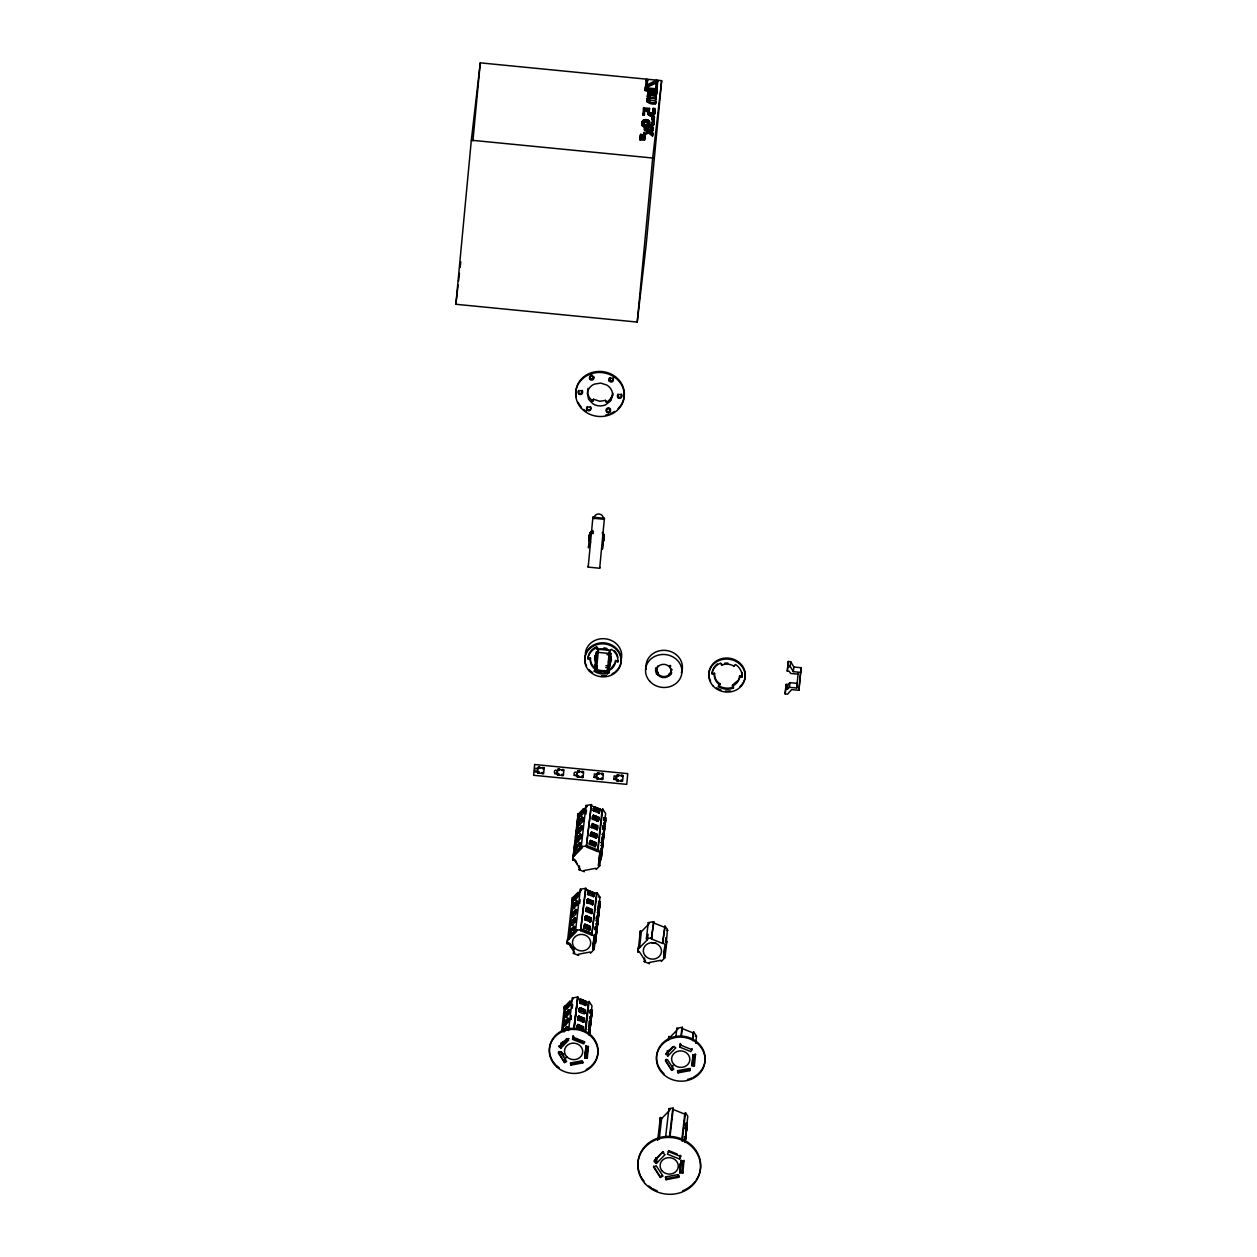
<?xml version="1.0" encoding="UTF-8"?>
<svg xmlns="http://www.w3.org/2000/svg" width="1257" height="1257" viewBox="0 0 1257 1257"><rect width="100%" height="100%" fill="white"/><g stroke="black" fill="none" stroke-linecap="round" stroke-linejoin="round"><path stroke-width="1.5" d="M656.138 98.015L650.042 97.37L648.769 95.956L649.979 94.259L656.421 94.888L656.72 92.138L648.093 91.29L647.386 96.82L648.659 98.345C643.207 102.194 652.587 105.211 655.588 103.75L655.761 102.32M647.952 98.879L648.125 97.433L647.104 99.146L648.093 101.173M652.949 109.893L653.121 108.353L654.756 108.511L655.007 112.062L653.012 115.518C647.025 118.441 649.068 109.5 644.684 110.773L644.857 109.328L644.275 115.125L642.924 115L643.631 107.851L649.555 108.432L648.942 112.879L650.325 114.324L653.153 113.774L652.964 109.783L654.583 109.956L654.834 113.507L653.012 115.518M653.923 123.846L654.049 121.206L652.572 121.065L651.849 125.574L648.439 126.564L648.612 125.119C653.404 119.415 640.724 116.98 641.84 123.893C642.61 130.649 656.437 128.78 654.049 121.206M654.111 121.803L651.927 125.747M590.554 1024.958L590.994 1020.511L590.774 1022.522M602.669 844.924L602.244 849.339L602.684 844.908M603.219 840.917L603.659 836.486L603.439 838.498M599.73 905.81L599.51 907.79L599.95 903.374M596.509 670.61L596.792 667.231L596.509 670.61L607.398 671.678L609.378 650.356L598.473 649.288L596.431 670.327L607.32 671.395M607.979 665.723L607.445 671.128L596.556 670.06M604.35 830.657C603.847 836.282 605.041 824.073 604.413 830.076M605.324 822.235C604.821 827.876 606.015 815.667 605.387 821.654M595.991 937.832L596.054 937.031L595.614 941.336L596.242 935.224L594.545 935.051M596.808 930.62C597.436 924.665 596.164 937.046 596.808 931.044M589.8 1030.929C590.444 1024.942 589.187 1037.135 589.8 1031.369M591.748 1014.1C592.393 1008.145 591.104 1020.527 591.748 1014.525M587.742 1048.904L587.632 1050.192L587.789 1048.762M455.867 304.273L471.328 140.218L480.268 62.85L661.653 80.652L646.192 244.706L637.236 322.075L455.867 304.273L458.098 284.93M472.915 140.973L480.268 62.85M534.916 771.531C533.125 766.88 539.347 767.273 536.739 771.719L534.916 771.531L536.755 771.609M539.174 773.039L538.059 773.244L538.185 771.939M539.646 768.106L538.515 768.31L538.656 767.021M539.143 773.338L539.269 772.049M539.614 768.42L539.74 767.116M543.165 773.432L542.05 773.621L542.176 772.332M543.637 768.498L542.505 768.703L542.631 767.399M543.134 773.731L543.26 772.442M543.59 768.813L543.731 767.508M554.651 773.479C552.86 768.687 559.114 769.3 556.458 773.652L554.651 773.479L556.474 773.542M558.909 774.972L557.778 775.176L557.919 773.872M559.381 770.038L558.249 770.242L558.375 768.954M558.878 775.286L559.004 773.982M559.334 770.352L559.459 769.064M562.9 775.365L561.769 775.569L561.895 774.265M563.356 770.431L562.24 770.635L562.366 769.347M562.853 775.663L562.995 774.375M563.325 770.745L563.45 769.457M593.351 533.549L589.879 533.204L588.449 547.863L588.669 546.009M588.182 567.111L592.911 517.161L604.413 518.293L599.683 568.243L588.182 567.111L588.307 566.074M574.37 775.412C572.595 770.62 578.848 771.232 576.193 775.585L574.386 775.302L576.193 775.585M578.644 776.905L577.513 777.109L577.639 775.82M579.1 771.987L577.969 772.175L578.11 770.887M578.597 777.219L578.723 775.915M579.068 772.285L579.194 770.997M640.363 136.982L644.81 137.72L644.542 140.093L640.049 139.951L640.599 134.358L645.045 135.096L644.967 136.007L640.457 135.882M645.14 90.598L646.302 79.458L647.654 79.584L646.648 90.755L645.14 90.598L645.658 86.324L657.662 81.768L657.835 80.322L656.735 91.651L648.093 90.803L648.392 88.037L657.018 88.886L657.144 87.597L655.793 87.471L655.62 88.901L656.327 81.689L656.17 83.135L645.485 87.77M603.549 540.337L603.816 537.917M582.62 777.297L581.504 777.502L581.63 776.197M583.091 772.364L581.96 772.568L582.085 771.279M646.648 90.755L646.789 89.247L645.281 89.106M646.821 89.31L646.962 87.817L645.454 87.66M582.588 777.612L582.714 776.307M583.059 772.678L583.185 771.389M643.914 135.253L644.212 132.315L643.914 135.253L648.423 132.975L652.54 136.102L652.87 133.053L649.775 130.838L649.618 132.284L652.697 134.499M644.055 133.761L647.465 132.158L644.417 129.958L644.731 126.894L648.832 130.005L648.659 131.451L644.558 128.34M595.802 661.528L595.127 665.267L596.635 665.424L596.117 671.049M644.542 140.093L644.637 139.166L640.19 138.427L640.599 134.358M644.715 138.647L644.81 137.72M640.3 137.312L644.794 137.453L644.888 136.542L640.442 135.787M595.849 660.962L596.714 651.802L595.284 666.477L595.504 664.623M598.253 648.313L597.908 652.053L596.384 651.912L595.614 655.714A7.636 6.914 6.6 0 0 595.08 661.402L595.425 662.125M596.619 669.572L596.934 666.289M651.864 119.729L652.194 116.602L654.394 116.822L654.064 119.934L651.864 119.729L652.194 116.602M653.121 108.448C656.688 111.842 648.879 115.455 649.083 110.459M652.399 122.573L653.876 122.652M652.572 121.065L652.022 124.129L648.612 125.119M649.618 132.284L653.059 130.649L653.373 127.711L648.832 130.005M655.588 103.75L655.887 101L649.021 100.104L648.628 98.533M655.887 101L655.714 102.446C645.611 104.645 646.805 95.453 656.013 99.319L656.295 96.569L648.942 94.919M594.105 777.345L594.42 773.951L596.242 774.139L595.912 777.517L594.105 777.345L595.912 777.517M637.236 322.075L652.697 158.021L661.653 80.652M598.363 778.837L597.232 779.041L597.374 777.753M598.835 773.919L597.703 774.123L597.829 772.819M607.43 674.051L608.262 665.519L609.771 665.66M608.294 665.55L607.791 670.955L603.957 670.578M598.332 779.151L598.458 777.863M598.788 774.233L598.929 772.929M605.733 667.498L609.205 667.844L610.635 653.169M609.221 663.397L610.069 662.518L609.645 666.697L608.137 666.556M609.944 663.555L610.415 662.91A7.636 6.914 6.6 0 0 610.965 657.222C609.394 654.159 609.488 667.53 610.918 653.341L609.394 653.2M602.354 779.23L601.223 779.434L601.349 778.146M602.81 774.312L601.694 774.516L601.82 773.212M602.323 779.544L602.449 778.256M602.779 774.611L602.904 773.322M599.809 865.712L598.473 865.57L599.51 854.634L600.83 854.76L597.955 850.313L602.732 809.005L605.623 813.468L599.809 865.712L596.148 869.514L595.834 868.288L584.002 870.535L584.301 871.714L579.053 869.687L579.493 865.932M598.662 863.889L599.903 853.927L601.71 853.314L601.49 855.326M599.259 859.395L599.353 858.405M601.506 840.744L601.852 837.099M602.7 828.756L603.517 827.844L602.653 829.227M602.841 827.515L602.983 826.069M600.186 857.761L600.28 856.787M600.595 853.094L600.453 854.54L599.872 853.016M600.642 852.843L600.799 851.382L600.013 851.79M600.956 851.052L600.327 849.999L600.233 850.973L602.056 851.146L602.873 843.086L601.176 842.928M601.475 845.662L601.522 845.144M602.087 841.184L601.93 842.63L601.255 842.096M602.904 834.224L602.999 833.234M603.564 827.593L603.721 826.148M604.35 820.884L603.769 819.36M604.538 819.171L604.696 817.726L603.91 818.118M596.101 932.521L594.152 949.428L592.817 949.286L593.854 938.351L595.19 938.476L599.966 897.184L597.091 892.721L596.541 893.868L585.353 889.359L585.872 888.275L580.341 889.233L575.565 930.526L576.649 931.406L568.698 939.56L567.677 938.743L567.064 941.242L567.19 943.818L568.353 943.206L574.638 952.759L573.412 953.403L573.836 949.648M599.385 859.395L601.082 859.568L601.899 851.508L600.06 851.319M602.056 851.146L602.873 843.086M593.854 938.665L593.021 947.605M601.207 842.567L603.03 842.74L603.831 834.679L602.15 834.507M593.728 943.111L594.247 937.643M595.237 928.075L595.394 926.613M602.307 834.145L604.004 834.318L604.806 826.258L604.507 828.85L602.826 828.677L603.124 826.1M603.281 825.739L604.978 825.896L605.78 817.851L603.957 817.663M596.525 917.861L596.619 916.872L596.525 917.861L598.348 918.034L598.976 911.781L598.756 913.792M604.978 825.896L605.78 817.851M593.76 941.666L594.325 943.174L593.665 942.64M593.807 941.414L593.948 939.953M597.625 909.455L597.971 905.794M595.19 928.31L595.048 929.771M595.959 928.137L596.117 926.692M596.745 921.428L596.164 919.904M597.028 918.741C596.509 920.878 597.923 917.484 596.305 918.663M598.222 909.518L597.594 908.465M598.945 902.432L598.976 901.913M593.603 943.111L595.425 943.284L596.242 935.224M585.683 1058.158L587.38 1057.216L587.27 1058.253L584.851 1058.017L586.045 1045.604L585.165 1056.351L585.809 1050.663M594.702 934.689L596.399 934.862L597.216 926.802L596.918 929.394L595.221 929.222L595.519 926.645M595.677 926.283L597.374 926.44L598.191 918.396L596.368 918.207M598.348 918.034L599.165 909.974L597.468 909.817M597.499 909.455L599.322 909.612L600.139 901.568L598.442 901.395M588.842 1024.769L589.187 1021.124M586.909 1045.997L586.092 1046.908M590.177 1011.539L590.334 1010.094L592.157 1010.282L591.34 1018.343L589.643 1018.17M590.13 1011.791L589.989 1013.252M590.916 1011.618L591.057 1010.172L590.963 1011.147M585.621 1051.842L587.443 1051.999L587.962 1046.531M587.27 1058.253L588.417 1046.28L588.292 1047.301L585.872 1047.065M588.512 1026.953L590.209 1027.126L589.392 1035.171L589.69 1032.594M588.543 1026.592L590.366 1026.765L591.183 1018.704L589.486 1018.531M613.825 779.277L614.154 775.899L615.961 776.072L615.647 779.466L613.825 779.277L615.647 779.466M618.098 780.786L616.967 780.974L617.093 779.686M618.554 775.852L617.438 776.056L617.564 774.768M618.051 781.084L618.193 779.796M618.523 776.166L618.648 774.862M622.074 781.163L620.958 781.367L621.084 780.078M622.545 776.245L621.414 776.449L621.555 775.145M622.042 781.477L622.168 780.188M622.514 776.559L622.639 775.255M655.997 667.986A7.636 6.914 6.6 0 0 656.28 668.944L657.867 672.495L657.725 673.988L656.201 673.846M669.211 675.119L671.615 670.437A7.636 6.914 6.6 0 0 672.086 669.557M665.849 937.722L665.503 941.383L666.838 941.509L664.969 957.677L663.633 957.551L664.67 946.6L665.99 946.725L667.467 929.41L664.984 926.11L662.58 943.426L651.393 938.916L653.766 921.648L648.251 922.622L646.365 938.79L647.449 939.655L639.514 947.825L638.477 946.992L637.88 949.491L638.006 952.068L639.169 951.455L645.438 961.008L644.212 961.652L644.637 958.07M680.885 1164.736L682.582 1164.893L682.991 1160.651L681.624 1172.011L682.912 1172.137L682.787 1173.174L679.77 1172.875L681.027 1160.29M681.137 1160.29L679.77 1172.875M680.775 1164.736L680.917 1163.275M680.964 1163.024L681.844 1161.657M684.704 1136.862L684.672 1137.381M686.055 1124.512L686.196 1123.067L685.411 1123.459M691.963 1065.763L692.984 1054.827L695.404 1055.063L695.53 1054.026L694.383 1065.999L691.963 1065.763L693.251 1054.529M683.808 1139.486L685.505 1139.659L686.322 1131.599M682.787 1173.174L684.028 1160.321M801.133 667.718L800.599 672.369L793.34 671.647L790.166 666.367L787.746 666.131L788.28 661.481L790.7 661.716L793.874 667.011L801.133 667.718L798.902 690.313L791.643 689.606L787.558 694.178L785.122 693.943L786.128 684.358L787.95 684.546L789.962 682.661L797.221 683.384L796.687 688.019L789.412 687.312L787.416 689.182L785.594 689.009L786.128 684.358M797.991 674.176L790.716 673.469L789.097 671.238L787.291 671.049L788.28 661.481M796.687 688.019L798.195 672.998M798.902 690.313L800.599 672.369M597.829 922.057C598.348 916.416 597.154 928.624 597.782 922.638M601.475 855.75L601.27 857.73L601.899 851.508M603.423 838.922L603.234 840.729M598.756 914.216L598.536 916.212L596.949 915.285M599.73 905.37L599.935 903.39M590.774 1022.947L590.586 1024.754M685.913 1135.841C685.269 1141.796 686.558 1129.414 685.913 1135.401M458.554 281.065L459.449 273.319M460.109 267.521L460.785 261.723M587.993 388.35L587.648 390.911A12.649 11.439 6.6 0 0 590.774 399.27L593.288 401.313L593.524 399.239L599.683 401.25L605.56 400.386L606.597 402.413M589.659 535.058L589.879 533.204M605.56 400.386C605.12 405.807 613.652 396.379 612.803 393.142M592.911 517.161L592.785 518.198L604.287 519.314L604.413 518.293M609.095 381.075L609.331 379.017L612.002 381.295M646.302 79.458L646.129 80.888L647.496 81.029L647.654 79.584M642.924 115L643.081 113.554L644.432 113.696L644.275 115.125M643.631 107.851L643.458 109.296L649.382 109.878M640.049 139.951L640.206 138.506M641.997 125.229L642.421 121.206M642.264 125.81L642.013 122.448M641.84 123.893L642.814 120.672M646.994 86.34L647.166 84.91L656.405 80.197L656.248 81.626M642.657 126.313L642.437 124.364M642.641 122.118L643.317 120.232M611.091 399.915L612.568 395.484A12.649 11.439 6.6 0 0 606.958 385.113L600.767 383.086L594.357 384.108A12.649 11.439 6.6 0 0 587.349 393.504L588.637 399.333L592.958 403.874A12.649 11.439 6.6 0 0 605.56 404.864L610.462 401.062L611.389 397.338M648.156 124.663L648.313 122.495C650.372 128.277 641.007 126.941 643.348 122.165M643.348 125.056L643.27 122.573M643.144 121.678L643.93 119.886M612.159 397.338L612.458 394.745M643.631 125.386C641.84 122.243 647.119 121.143 648.141 123.94M644.322 122.526L644.652 119.635M646.931 100.591L647.104 99.146M648.093 90.803L648.392 88.037M644.087 125.747L643.804 123.956M647.025 101.518L647.261 98.517M647.591 97.418L647.936 93.631M647.386 96.82L648.093 91.29M644.778 122.416L644.951 120.971M647.214 101.927L647.386 100.497M647.434 99.397L647.591 97.952M644.715 126.046L644.26 124.302M643.773 121.332L645.281 120.955L645.438 119.525M647.512 102.304L647.685 100.859M644.417 129.958L644.731 126.894M648.769 96.365L648.942 94.511M645.548 126.266L644.888 124.6M645.941 122.4L646.302 119.541M648.439 101.11L649.021 95.233M648.596 101.346L648.769 99.916M648.706 99.554L648.879 98.109M649.021 96.915L649.178 95.485M644.794 137.453L645.045 135.096M647.591 112.014L647.905 109.626M648.848 101.55L649.021 100.104M649.272 97.119L649.429 95.673M646.601 122.495L646.758 121.065M647.779 113.931L647.811 110.113M646.617 126.423L648.329 123.217M648.439 126.564L649.413 123.406L647.072 121.143L647.229 119.698M647.119 122.683L647.292 121.238L647.874 123.296M648.078 114.497L648.251 113.051M649.633 101.801L649.79 100.356M650.042 97.37L650.215 95.925M647.041 126.454L647.198 125.009M647.528 122.935L647.701 121.505M647.339 126.47L647.512 125.024M647.842 121.442L648.015 119.996M648.533 115L648.691 113.554M648.942 112.879L649.115 111.449M649.068 113.303L649.24 111.857M649.099 115.393L649.256 113.947M649.288 113.664L649.445 112.219M648.471 121.85L648.643 120.421M649.555 113.947L649.712 112.501M648.958 122.4L649.131 120.955M649.9 114.167L650.058 112.721M649.256 122.919L649.413 121.473M650.325 114.324L650.498 112.879M649.162 125.559L649.586 121.976M588.009 657.835L590.46 658.071L590.35 659.108L587.899 658.872L588.009 657.835A15.084 13.638 6.6 0 1 596.619 646.821L597.546 649.885L600.422 649.068A12.649 11.439 6.6 0 1 609.896 650.953L611.515 649.319A15.084 13.638 6.6 0 1 617.91 661.811L615.459 661.575L615.569 660.538L618.035 660.789L617.91 661.811M649.319 126.564L649.492 125.119M650.89 114.418L651.047 112.973M650.765 115.833L650.922 114.387M650.105 126.454L650.278 125.009M651.566 115.848L651.739 114.403M599.683 568.243L599.809 567.206M650.796 126.25L650.953 124.82M651.974 114.387L652.132 112.941M652.32 115.738L652.493 114.293M651.377 125.967L651.55 124.522M653.2 110.38L653.373 108.935M652.807 114.057L652.964 112.627M651.849 125.574L652.022 124.129M653.153 113.774L653.326 112.344M653.451 111.072L653.624 109.626M652.21 125.103L652.383 123.657M653.404 113.429L653.797 110.412M652.462 124.553L652.713 121.693M653.624 115.188L653.781 113.743M654.127 114.748L654.3 113.303M654.583 109.956L654.756 108.511M656.013 99.319L656.295 96.569M656.421 94.888L656.72 92.138M656.735 91.651L657.018 88.886M654.551 114.183L654.708 112.737M654.064 119.934L654.394 116.822M654.834 113.507L655.18 110.553M652.54 136.102L652.87 133.053M653.059 130.649L653.373 127.711M587.899 658.872A15.084 13.638 6.6 0 1 596.509 647.842L596.619 646.821M614.987 663.225L611.358 668.08L608.372 669.761L609.299 672.841A15.084 13.638 6.6 0 1 594.294 671.364L595.818 668.52L593.54 666.666A12.649 11.439 6.6 0 1 590.413 658.307L590.46 658.071M573.333 855.027L578.11 813.735L579.131 814.552L587.003 806.475L585.998 805.517L581.221 846.809L582.305 847.689L574.355 855.844L573.333 855.027L572.721 857.525L572.846 860.102L574.009 859.489L580.294 869.043L579.053 869.687M572.846 860.102L573.711 852.592M574.15 848.836L575.015 841.326M575.455 837.571L576.319 830.06M576.759 826.305L577.623 818.794M574.606 854.194L579.116 814.395L586.909 806.397M594.294 671.364L595.818 668.52M574.355 855.844L579.461 812.918L583.437 808.832L584.945 809.995L584.175 811.189M576.994 840.902L577.701 840.163L577.482 841.813L576.24 840.744L580.215 836.659L580.514 834.082L581.802 835.119L581.504 837.696L580.215 836.659M577.654 840.634L577.906 838.466M578.676 831.757L577.906 832.951L578.629 832.213M584.756 811.692L583.437 812.446L584.395 809.539L583.625 810.749L584.694 812.163L580.404 816.563L580.624 814.913M580.058 814.41L582.635 810.388L580.168 813.908M576.57 849.763L576.68 849.041C575.627 851.35 581.504 847.187 580.31 844.908L581.048 843.651L579.54 842.489L575.565 846.574L576.853 847.611M582.227 828.017L582.997 826.823L581.488 825.66L581.19 828.253L577.214 832.323L578.503 833.36L579.226 832.197M583.971 818.401L583.012 821.308L583.971 818.401L582.462 817.254L582.164 819.831L578.189 823.916L579.477 824.938L580.2 823.775L579.493 824.513M580.404 816.563L581.174 815.369L579.854 816.123M577.497 846.244L580.153 843.164L577.78 845.615M578.471 837.822L580.954 834.601L581.771 837.398L577.482 841.813M578.66 837.979L578.566 837.052M567.19 943.818L572.454 897.435L573.553 898.189M576.554 850.188L575.266 849.151L579.241 845.081L579.54 842.489M580.451 816.531L579.163 815.494L583.138 811.409L583.437 808.832M568.698 939.56L573.805 896.634L577.78 892.549C581.535 894.12 576.507 894.12 578.691 893.727M579.54 846.102L581.048 843.651M582.085 829.259L581.535 828.819M579.43 824.969L583.719 820.57L582.902 817.773L580.514 820.224M583.782 810.137L583.971 810.278M579.728 844.405L580.498 843.211L579.791 843.95M581.111 837.665L581.284 836.486M580.703 835.999L581.472 834.789L581.253 836.439M581.488 829.274L582.808 828.52L578.456 833.391M581.834 826.965L582.447 826.383L579.446 829.416M582.651 819.155L583.421 817.961L583.264 819.14M575.203 929.064L573.883 929.819C575.517 924.665 575.03 933.118 570.867 933.935L571.071 932.301M573.019 915.457L572.249 916.667L572.972 915.929C572.563 918.443 577.104 913.116 577.356 910.539L575.832 909.377L571.856 913.462L573.145 914.499M572.454 914.955L575.14 911.026L572.563 914.452M573.223 908.245L578.079 904.286L577.576 903.374L577.403 904.553M573.946 907.507C574.103 906.203 577.434 898.001 574.025 906.533M580.828 843.526L580.53 846.118L579.241 845.081M582.777 826.697L582.478 829.274L581.19 828.253M583.751 818.291L583.452 820.868L582.164 819.831M584.725 809.869L584.426 812.446L583.138 811.409M571.621 932.741L570.867 933.935L569.61 932.867L573.585 928.797L573.883 926.205L575.407 927.367L573.883 929.819M571.888 925.058L571.998 924.351C571.809 928.232 577.89 916.856 575.062 919.7M573.773 908.685L574.543 907.491M575.659 897.844L575.517 899.069C572.485 903.28 582.164 892.171 577.78 896.162L579.1 895.408M575.517 899.069L574.81 899.808M558.878 1046.814L566.891 1038.549L568.667 1040.136L560.716 1048.291L559.004 1045.777L559.821 1046.437M586.029 813.97L586.469 810.184M561.596 1031.101L564.472 1006.166L565.493 1006.998L572.124 1000.195M571.872 925.498L570.584 924.461L574.559 920.375L574.858 917.799L576.382 918.946L575.407 921.852L576.382 918.946M572.846 917.076L571.558 916.039L575.533 911.953L575.832 909.377M573.821 908.654L572.532 907.617L576.507 903.547L576.806 900.97L578.33 902.117L577.56 903.312M574.795 900.248L573.506 899.211L577.482 895.125L577.78 892.549M572.124 929.332L574.229 927.509M572.909 920.768L575.203 919.087M576.366 910.822L576.272 909.911L573.883 912.346M578.22 893.067L578.126 893.853M560.716 1048.291L561.376 1042.666M562.633 1031.431L565.571 1006.904M568.777 1038.643L560.983 1046.625L561.423 1042.854M562.727 1031.494L565.823 1005.349L569.798 1001.279C573.491 1001.609 567.74 1007.061 571.118 1004.139L570.002 1003.18L570.772 1001.986L570.05 1002.725M574.088 928.122L574.858 926.928L571.841 929.96M577.152 912.236L575.832 912.991L577.356 910.539M576.036 911.294L576.79 910.099L576.633 911.262M577.764 901.678L578.267 902.589M575.172 927.242L574.873 929.834L573.585 928.797M576.146 918.836L575.847 921.412L574.559 920.375M577.12 910.414L576.822 912.991L575.533 911.953M578.094 901.992L577.796 904.584L576.507 903.547M579.068 893.586L578.77 896.162L577.482 895.125M565.053 1024.188L564.283 1025.382L565.54 1025.099L564.472 1023.685L565.241 1022.491M567.001 1007.36L566.231 1008.554L566.938 1007.831M562.932 1042.194L563.655 1041.472L562.382 1041.754M567.85 1018.107L567.551 1020.684L563.576 1024.769L564.864 1025.806L565.163 1023.214L563.874 1022.192L567.85 1018.107L569.374 1019.254L568.651 1019.993L569.374 1019.254M566.876 1012.655L569.264 1010.219L570.144 1012.545C566.813 1015.499 572.548 1010.094 568.824 1009.685L568.525 1012.278L564.55 1016.347L565.839 1017.384L566.718 1014.98M569.798 1001.279L569.5 1003.856L565.524 1007.941L566.813 1008.978L567.551 1007.8M566.577 1016.222L565.854 1016.96M579.728 903.359L580.153 899.572M597.499 849.826L586.532 845.411L591.167 805.596M597.955 850.313L597.421 851.46L586.233 846.935L591.528 804.559L585.998 805.517M607.398 671.678L607.681 668.3M610.101 651.126L610.226 650.089M566.577 1029.106L566.876 1026.529L568.164 1027.55L567.865 1030.143L566.577 1029.106L563.937 1031.824M567.85 1021.721L569.17 1020.967L568.4 1022.161L567.913 1021.25M570.332 1002.725L570.238 1001.798L569.798 1004.893M609.205 667.844L609.425 665.99L605.937 665.644M567.598 1029.404L567.85 1027.236L568.148 1029.844L566.876 1030.127M568.824 1013.299L570.348 1010.848M569.028 1011.602L569.798 1010.408L569.075 1011.131M610.383 658.951L610.651 656.515M569.138 1019.144L568.84 1021.721L567.551 1020.684M570.112 1010.722L569.814 1013.315L568.525 1012.278M571.087 1002.316L570.788 1004.893L569.5 1003.856M594.655 845.16L595.315 846.637L589.282 844.201L589.612 843.133L590.334 844.138M595.787 845.254L589.47 842.504L589.816 841.436L589.533 844.405L590.491 840.414L596.085 842.661L595.127 846.652L596.085 842.661M596.635 837.162L596.289 838.23L590.256 835.795L590.586 834.727L591.261 836.188L591.591 835.135M596.101 838.246L596.761 836.832L590.444 834.082L590.79 833.014L591.796 833.422M591.23 827.373L592.518 827.169L591.56 826.305L591.23 827.373L597.264 829.809L596.604 828.332M591.418 825.676L592.424 826.085L591.418 825.676L592.44 823.586L598.033 825.833L597.075 829.824L597.374 827.247M593.54 818.291L593.21 819.36L592.534 817.883M592.393 817.254L592.738 816.186L593.398 817.663L592.393 817.254L593.414 815.164L599.008 817.427L598.049 821.402L592.44 819.155L592.738 816.186M594.184 810.954L593.508 809.477M594.372 809.241L593.43 808.377L594.718 808.172L593.43 808.377M564.833 1025.838L569.17 1020.967M565.807 1017.416L570.144 1012.545M566.781 1008.994L571.118 1004.139M590.79 833.014L590.491 835.984L591.466 831.993L597.059 834.255L596.761 836.832M593.367 808.848L594.372 806.743L599.982 809.005L599.023 812.996L593.414 810.734L593.713 807.78M564.582 1062.574L558.297 1053.02L560.371 1051.92L566.656 1061.474L564.582 1062.574L558.422 1051.983L559.334 1051.512M568.588 1030.551L572.359 997.964L577.89 996.99L574.119 1029.593M592.44 823.586L592.141 826.163L597.735 828.41M592.44 819.155L593.414 815.164M593.414 810.734L594.372 806.743M565.996 1057.263L564.692 1061.537M580.577 930.651L585.463 889.406L596.478 893.727L591.764 935.177L580.577 930.651L585.872 888.275M590.979 841.844L591.073 841.656M592.927 825.016L593.115 824.042L591.466 827.562L591.764 824.608L592.77 825.016M597.264 817.961L597.436 816.987L594.09 815.636L593.681 817.066L592.456 816.799M571.307 1015.86L570.867 1019.647L571.401 1015.939M572.186 1008.303L572.611 1004.516M583.625 927.917L584.914 927.729L583.955 926.849L583.625 927.917L589.659 930.353M583.814 926.22L584.819 926.629L583.814 926.22L584.835 924.131L590.429 926.378L589.47 930.369L589.769 927.792M585.935 918.836L585.605 919.904L584.646 919.04M584.788 917.799L585.134 916.73L585.793 918.207L584.788 917.799L585.809 915.709L591.403 917.971L590.444 921.947L584.851 919.7L585.134 916.73M586.579 911.498L585.903 910.021M585.762 909.392L586.108 908.324L585.825 911.278L591.418 913.54L592.377 909.549L586.783 907.303L585.762 909.392L586.768 909.785M592.644 904.647L586.548 902.667L586.878 901.599L587.883 902.007M592.393 905.119L593.053 903.72L586.799 900.499L587.805 900.908M587.522 894.261L588.527 894.67L587.852 893.193L587.522 894.261L593.555 896.697L592.895 895.22M594.027 895.298L594.325 892.721L593.367 896.712L594.027 895.298L587.993 891.951M588.087 900.311L587.082 899.902L586.799 902.872L587.757 898.881L593.351 901.143L593.053 903.72M584.835 924.131L584.536 926.708L590.13 928.97M584.851 919.7L585.809 915.709M585.825 911.278L586.783 907.303M587.6 902.62L586.595 902.212M594.341 843.211L594.514 842.221L591.073 841.074M588.857 893.601L587.805 893.648M595.347 837.351L595.629 836.753M597.232 820.994L597.578 819.925L598.521 820.79L597.232 820.994L598.521 820.79M598.206 812.572L599.212 812.98L598.552 811.503L599.212 812.98M585.322 925.561L585.511 924.586L588.873 925.938M586.296 917.154L586.485 916.18L589.847 917.531L589.659 918.506M587.365 908.528L590.711 909.314M597.719 818.684L598.772 818.621L598.442 819.69L597.436 819.281M598.552 811.503L599.495 812.383M573.239 1037.261L573.663 1036.349L573.538 1037.371L584.741 1041.88L583.798 1043.891L572.595 1039.382L573.035 1035.627M573.899 1028.116L577.89 996.99M573.993 1028.399L577.529 998.027M598.049 821.402L599.008 817.427M599.023 812.996L599.982 809.005M596.541 836.062L596.824 835.449M596.462 827.703L597.515 827.64M598.238 821.387L597.295 820.522M598.741 809.807L599.416 811.284L598.693 810.262M571.039 1064.098L582.871 1061.851L582.761 1062.888L570.929 1065.135L570.788 1063.123M582.997 1029.593L582.667 1030.661L576.664 1027.77L577.686 1028.163M582.462 1030.677L583.122 1029.279L576.869 1026.058L577.874 1026.466M577.591 1019.82L577.921 1018.751L578.88 1019.616L577.591 1019.82L583.641 1022.255L583.971 1021.187M577.843 1017.651L578.801 1018.516L578.126 1017.039L579.383 1017.259M583.939 1012.356L584.898 1013.236L583.939 1012.356C586.39 1014.918 578.629 1013.016 578.896 1010.329L579.571 1011.806L579.917 1010.738M580.058 1009.497L578.77 1009.701L580.451 1008.067L583.719 1010.204M579.54 1002.976L580.545 1003.385L579.87 1001.923M577.152 1025.461L576.869 1028.43L577.827 1024.439L583.421 1026.686L583.122 1029.279M578.126 1017.039L577.843 1020.008L578.801 1016.017L584.395 1018.28L583.437 1022.271M579.776 1010.109L579.1 1008.633L578.817 1011.586L579.776 1007.611L585.369 1009.858L584.411 1013.849L584.709 1011.272M581.331 1000.431L579.744 1001.279L580.75 999.189L586.343 1001.452L585.385 1005.427L579.791 1003.18L580.074 1000.211L581.08 1000.619M588.339 899.541L591.701 901.473M592.581 893.256L592.66 892.486M597.421 851.46L602.134 810.011M589.627 921.538L589.973 920.47L590.916 921.334L589.627 921.538L590.916 921.334M590.601 913.116L590.947 912.048L591.89 912.928L590.601 913.116L590.947 912.048M579.791 1003.18L580.75 999.189M588.936 929.347L589.722 929.897M579.288 1017.463L579.477 1016.489L582.745 1018.61M590.444 921.947L591.403 917.971M591.418 913.54L592.377 909.549M592.833 902.95L593.115 902.337M592.927 904.034L591.858 904.097M598.473 865.57L599.322 858.217M598.788 863.905L599.448 858.232M604.13 817.569L604.366 817.6M601.679 843.966L601.71 843.431M604.13 823.634L604.177 823.115M591.764 935.177L597.091 892.721M603.533 837.256L603.831 834.679M601.082 859.568L601.38 856.975L599.683 856.818M603.03 842.74L603.329 840.147M604.004 834.318L604.303 831.741M585.919 1004.359L585.589 1005.427L584.914 1003.95M585.385 1005.427L586.343 1001.452M583.641 1022.255L582.682 1021.375L583.924 1021.642M584.081 1011.131L584.866 1011.665M585.589 1005.427L584.631 1004.547M584.772 1003.306L585.778 1003.714L585.102 1002.238M592.817 949.286L594.121 938.021M596.525 918.129L596.761 918.144M597.766 912.551L597.813 912.016M597.971 910.838L598.002 910.319M595.362 934.297L595.394 933.778M596.541 928.766L598.709 910.005M585.181 1030.929L588.496 1002.457L585.228 1030.819M598.191 918.396L597.892 920.972L596.195 920.815M599.165 909.974L598.866 912.566L597.169 912.393M600.139 901.568L599.84 904.144L598.143 903.972M595.425 943.284L595.724 940.692L594.027 940.535M596.399 934.862L596.698 932.285M597.374 926.44L597.672 923.864L595.975 923.706M599.322 909.612L599.62 907.035M585.558 1032.123L589.109 1001.452L591.984 1005.899L588.653 1034.668M584.851 1058.017L585.699 1050.663M590.334 1010.094L590.162 1012.702L591.858 1012.875L592.157 1010.282M586.406 1051.449L586.5 1050.459L585.715 1050.852M586.61 1049.736L586.642 1049.218M589.014 1027.99L589.062 1027.456M589.329 1026.199L588.637 1025.602M590.303 1017.777L590.35 1017.259M586.296 1057.121L587.176 1049.438M588.952 1034.102L590.947 1016.85L589.627 1016.724M587.443 1051.999L587.742 1049.422L586.045 1049.249M590.209 1027.126L589.91 1029.703L588.213 1029.53M590.366 1026.765L590.664 1024.172M590.884 1021.281L591.183 1018.704M591.34 1018.343L591.638 1015.766M657.867 672.495L657.615 674.553A7.636 6.914 6.6 0 1 656.924 673.799M669.352 673.626L669.117 675.685A7.636 6.914 6.6 0 0 670.672 674.349M638.006 952.068L640.363 930.824L641.384 931.641L639.514 947.825M647.449 939.655L648.078 934.265M651.393 938.916L653.766 921.648M662.58 943.426L664.984 926.11M663.633 957.551L664.874 946.772M665.99 1054.56L673.941 1046.405L675.779 1047.882L667.828 1056.037L666.116 1053.523L672.731 1046.735M653.609 1167.124L653.734 1166.087L660.396 1177.432L662.989 1176.065L656.217 1165.758L653.609 1167.124L660.396 1177.432M667.341 1050.648L666.933 1054.183L666.116 1053.523M668.567 1040.01L668.975 1036.475L669.997 1037.292L676.627 1030.504M655.698 1157.587L655.258 1161.405L654.253 1160.588L662.832 1151.773L663.806 1152.559M657.694 1140.413L660.334 1117.52L661.622 1118.541L659.249 1139.141M667.828 1056.037L668.488 1050.412M662.832 1151.773L654.127 1161.609L656.421 1163.463L657.081 1157.854M733.381 688.066L732.58 685.945A12.649 11.439 6.6 0 0 738.943 679.487L739.54 676.8L741.991 677.052L742.101 676.015L739.65 675.763C741.316 681.624 730.631 682.85 733.491 687.029L733.381 688.066A15.084 13.638 6.6 0 1 718.375 686.589L719.774 684.782L717.496 682.928A12.649 11.439 6.6 0 1 714.369 674.569L714.542 673.312L712.091 673.061A15.084 13.638 6.6 0 1 717.401 663.9M671.694 1070.32L665.409 1060.767L667.483 1059.682L673.768 1069.236L671.694 1070.32L665.534 1059.745L666.446 1059.258M675.842 1037.119L676.863 1028.273L682.394 1027.299L681.373 1036.161M673.076 1065.308L671.804 1069.298M665.582 1137.302L668.897 1108.674L673.343 1107.857L670.028 1136.485M718.375 686.589L719.9 683.761L717.621 681.907A12.649 11.439 6.6 0 1 714.495 673.548L714.542 673.312M741.991 677.052A15.084 13.638 6.6 0 0 735.596 664.544L733.978 666.194A12.649 11.439 6.6 0 0 724.503 664.293L721.628 665.126L721.754 664.089M719.774 684.782L719.9 683.761M691.994 1049.831L691.963 1048.605L690.91 1051.653L679.707 1047.128L680.147 1043.389M681.011 1035.894L681.655 1030.269M669.431 1137.334L672.684 1109.271L684.766 1114.142L681.734 1140.335M679.707 1047.128L680.775 1044.096L680.351 1045.007M668.661 1151.679L680.744 1156.55L679.566 1159.064L667.483 1154.177L668.787 1150.642L677.413 1154.115M690.234 1068.403L689.873 1070.634L678.042 1072.881L677.9 1070.87M678.686 1175.138L678.796 1177.275L666.021 1179.71L665.833 1177.479M734.182 666.351L734.308 665.314M732.328 686.023L732.454 684.986M692.418 1038.533L693.613 1031.761L696.488 1036.208L695.671 1043.294M692.591 1040.607L693.613 1031.761M679.566 1159.064L680.006 1155.309M682.158 1141.246L685.474 1112.634L687.815 1116.31L684.939 1141.105M679.518 1167.533L679.958 1163.715M684.515 1138.575L684.468 1139.093M694.634 1054.246L693.408 1064.868L694.383 1065.999M685.049 1142.597L686.699 1128.126L684.955 1127.953M682.582 1164.893C682.347 1158.561 684.295 1164.563 681.184 1162.144M685.505 1139.659L685.803 1137.066L684.107 1136.909M739.54 676.8L739.65 675.763M787.291 671.049L787.825 666.414L789.632 666.587M785.122 693.943L785.672 689.292M787.416 689.182L787.95 684.546M790.119 666.917L790.7 661.716M789.412 687.312L789.962 682.661M793.34 671.647L793.874 667.011M590.35 659.108L590.287 659.344A12.649 11.439 6.6 0 0 593.414 667.703L595.692 669.557M615.569 660.538L614.862 664.262A12.649 11.439 6.6 0 1 608.498 670.719L608.247 670.798M577.497 816.233L578.11 813.735M572.454 897.435L571.966 902.51L573.129 901.898M563.859 1008.664L564.472 1006.166M640.363 930.824L639.876 935.899M668.363 1038.973L668.975 1036.475M660.334 1117.52L659.956 1121.59M563.277 1031.337L566.074 1028.069L565.367 1029.954M649.288 109.328L649.555 108.432M591.528 804.559L591.01 805.643L602.197 810.152L602.732 809.005M593.178 810.545L594.467 810.341M594.875 808.188L595.064 807.214L594.655 808.644L593.65 808.235M592.204 818.951L593.493 818.763M597.436 816.987L593.995 815.824M590.444 834.082L591.466 831.993M590.256 835.795L591.544 835.591M592.141 832.464L595.488 833.815M598.442 819.69L597.484 818.826M589.47 842.504L590.491 840.414M596.399 835.654L597.059 834.255M587.71 892.549L588.732 890.459L587.773 894.45L588.056 891.496L589.062 891.889M589.313 891.134L589.313 891.7M586.736 900.97L587.082 899.902M587.757 898.881L587.098 900.279L588.025 900.782M585.573 911.089L586.862 910.885M584.599 919.496L584.929 918.443M586.485 916.18L589.847 917.531M592.691 902.542L593.351 901.143M585.416 925.372L583.877 928.106L584.159 925.152L585.165 925.561M591.858 911.356L591.136 910.351M591.811 911.828L591.089 910.822M590.884 919.778L590.162 918.773M590.146 928.059L588.857 928.247M580.545 1003.385L580.891 1002.316L579.823 1002.379M578.77 1009.701L579.1 1008.633M579.116 1009.01L579.776 1007.611M578.566 1011.398L579.854 1011.209M580.451 1008.067L583.814 1009.418M584.788 1001.012L581.425 999.661L581.033 1001.091L580.027 1000.682M577.796 1018.107L578.801 1016.017M585.778 1003.714L585.055 1002.709M576.822 1026.529L577.827 1024.439M576.617 1028.226L576.963 1027.158L577.969 1027.566M589.109 1001.452L588.575 1002.599L577.372 998.089M578.503 1024.895L581.771 1027.032M584.804 1012.136L585.149 1011.068M572.893 1037.858L583.861 1042.273M572.595 1039.382L573.538 1037.371M577.623 1028.635L576.9 1027.629M583.735 1019.678L584.395 1018.28M581.661 1030.253L582.949 1030.064M582.761 1028.1L583.421 1026.686M682.394 1027.299L681.875 1028.399L693.078 1032.908M684.766 1114.142L685.474 1112.634M668.268 1151.742L668.787 1150.642M680.87 1155.513L680.446 1156.55M603.973 825.456L604.586 824.403M594.152 949.428L590.491 953.23L590.177 952.005L578.346 954.252L578.66 955.43L573.412 953.403M590.35 1017.903L590.947 1016.85M666.226 942.546L666.838 941.509M664.969 957.677L661.308 961.495L660.993 960.254L649.162 962.516L649.46 963.679L644.212 961.652M596.211 654.033L597.876 652.524M592.157 400.999L593.524 399.239M647.779 95.076L648.753 94.134L647.795 94.039M564.99 1030.41L563.906 1031.431M578.487 821.324L582.462 817.254M580.687 820.365L582.808 818.543M577.513 829.746L581.488 825.66M582.997 826.823L581.74 827.106M580.514 834.082L576.539 838.152L577.827 839.189M574.528 854.116L582.4 846.197M577.356 894.12L581.253 890.113M577.45 894.183L581.425 890.113L580.341 889.233M579.304 893.711L578.031 893.994M576.806 900.97L572.831 905.04L574.119 906.077M574.072 912.503L576.444 910.052M570.882 921.868L574.858 917.799M573.098 920.91L575.297 918.317M573.883 926.205L569.908 930.29L571.197 931.327M576.664 929.834L568.871 937.832L576.743 929.913M641.384 931.641L649.335 923.486L648.251 922.622M564.849 1013.771L568.824 1009.685M568.761 1019.286L568.195 1019.411M565.603 1024.628L564.33 1024.926M566.876 1026.529L562.9 1030.599L564.189 1031.636M560.889 1046.562L568.683 1038.565M661.622 1118.541L668.975 1110.999M656.421 1163.463L665.016 1154.649L662.722 1152.81M590.79 379.205L593.838 377.493M577.246 839.157C583.217 834.617 575.565 836.188 577.733 839.645M573.255 947.008L571.794 947.778L568.651 943.001M660.506 1176.411L661.622 1175.829M648.581 85.665L653.231 83.276M648.659 131.451L653.2 129.157M581.221 846.809L586.736 845.851M575.565 930.526L581.095 929.567M646.365 938.79L651.896 937.816M678.152 1071.86L689.983 1069.597M666.147 1178.673L678.921 1176.238M564.393 1023.214C570.584 1019.034 563.199 1019.663 565.084 1023.669M645.281 120.955L647.072 121.143M648.219 89.483L656.861 90.331M647.921 92.735L656.547 93.584M652.022 118.048L654.221 118.268M652.037 118.284L654.237 118.504M471.328 140.218L652.697 158.021M598.128 652.383L609.017 653.451M606.942 654.693L610.415 655.038M714.432 674.333L711.981 674.098A15.084 13.638 6.6 0 1 720.591 663.083L721.628 665.126M656.327 672.809L657.835 672.951M669.337 674.082L670.845 674.239M538.609 767.32L539.709 767.43M542.6 767.713L543.684 767.823M558.344 769.268L559.428 769.363M562.335 769.645L563.419 769.755M578.063 771.201L579.163 771.311M582.054 771.594L583.138 771.688M597.798 773.134L598.882 773.244M601.789 773.526L602.873 773.636M617.533 775.066L618.617 775.176M621.508 775.459L622.608 775.569M538.153 772.254L539.237 772.364M542.144 772.646L543.228 772.756M557.872 774.186L558.972 774.296M561.863 774.579L562.947 774.689M577.607 776.119L578.691 776.229M581.598 776.512L582.682 776.622M597.326 778.067L598.426 778.162M601.317 778.444L602.417 778.554M617.061 780L618.145 780.11M621.052 780.393L622.136 780.487M603.8 820.255L605.481 820.428M603.58 823.146L605.277 823.319M600.877 845.505L602.574 845.678M600.657 848.396L602.354 848.569M598.631 897.042L599.966 897.184M666.54 930.431L667.86 930.557M695.152 1036.082L696.488 1036.208M685.301 1125.596C689.402 1122.108 685.065 1137.711 687.296 1123.177L686.479 1131.237L686.778 1128.66L685.081 1128.487M683.651 1139.848L685.348 1140.005M680.885 1161.044L683.902 1161.342M645.721 124.836L646.789 124.977M571.338 946.097L569.484 943.551M598.458 810.404L599.463 810.812M594.074 809.335L599.683 811.582M593.225 810.074L594.231 810.482M593.1 817.741L598.709 820.004M591.701 825.063L592.707 825.472M591.513 826.776L592.518 827.169M590.727 833.485L591.733 833.894M590.507 833.627L591.513 834.035M595.567 837.209L596.572 837.618M590.303 835.324L591.309 835.732M594.844 843.463L595.519 844.94L594.797 843.934M589.533 842.033L590.539 842.441M589.329 843.746L590.57 844.013M594.372 845.772L595.598 846.04M592.833 895.691L593.838 896.084M592.613 895.817L593.618 896.225M653.263 922.748L664.45 927.257M585.825 908.921L586.83 909.33M586.485 909.879L592.078 912.126M590.884 912.519L591.89 912.928M585.621 910.618L586.626 911.026M590.664 912.661L591.67 913.053M585.071 917.201L586.076 917.61M589.879 919.37L591.12 919.637L589.832 919.825M585.511 918.286L591.104 920.548M584.882 918.898L585.888 919.307M589.69 921.067L590.696 921.475M584.096 925.608L585.118 926.016M583.908 927.32L584.914 927.729M584.819 1002.85L585.841 1003.259M580.451 1001.766L586.045 1004.029M680.65 1045.133L691.853 1049.642M583.845 1011.257L585.086 1011.539M579.477 1010.188L585.071 1012.451M578.613 1010.927L579.634 1011.335M578.079 1017.51L579.084 1017.919M578.503 1018.61L584.096 1020.857M577.639 1019.348L578.66 1019.757M582.195 1027.488L582.855 1028.964L582.132 1027.959M579.461 812.918L580.75 813.955M676.863 1028.273L677.947 1029.137M572.359 997.964L573.443 998.828M668.897 1108.674L670.217 1109.742M663.115 942.279L665.99 946.725M592.314 934.03L595.19 938.476M576.24 861.783L575.376 860.354M574.308 859.285L577.45 864.062M570.647 944.84L573.726 949.522M569.515 943.331L573.616 949.585M561.549 1052.062L563.702 1055.126M560.685 1051.732L563.812 1056.508M561.738 1052.8L563.356 1054.827L563.45 1053.853M596.509 647.842L597.546 649.885M689.873 1070.634L689.323 1068.481L677.492 1070.728L678.042 1072.881M678.796 1177.275L678.104 1174.572L665.33 1177.008L666.021 1179.71M582.761 1062.888L582.211 1060.735L570.379 1062.982L570.929 1065.135M640.08 1174.604A31.425 28.408 6.6 0 1 671.961 1136.548A31.425 28.408 6.6 0 1 696.158 1180.103M695.042 1181.627A31.425 28.408 6.6 0 1 682.63 1190.866M657.112 1190.788A31.425 28.408 6.6 0 1 652.713 1188.635M651.362 1187.786A31.425 28.408 6.6 0 1 648.769 1185.917M644.04 1181.187A31.425 28.408 6.6 0 1 640.881 1176.316M663.932 1073.588A24.339 22.013 6.6 0 1 664.922 1041.126A24.339 22.013 6.6 0 1 700.542 1045.604A24.339 22.013 6.6 0 1 693.33 1077.28M691.947 1077.94A24.339 22.013 6.6 0 1 687.5 1079.433M552.106 1059.965A24.339 22.013 6.6 0 1 560.339 1031.683A24.339 22.013 6.6 0 1 592.456 1036.679A24.339 22.013 6.6 0 1 591.199 1066.062M590.052 1067.036A24.339 22.013 6.6 0 1 586.218 1069.518M559.239 1067.743A24.339 22.013 6.6 0 1 556.82 1065.826M555.704 1064.773A24.339 22.013 6.6 0 1 552.876 1061.238M655.871 942.907A9.129 8.249 6.6 0 1 651.173 942.451M646.287 669.368A18.242 16.498 6.6 0 1 665.77 650.419A18.242 16.498 6.6 0 1 681.357 672.809M655.918 672.039A7.636 6.914 6.6 0 1 655.494 670.107M655.51 669.117A7.636 6.914 6.6 0 1 655.683 668.158M671.097 668.928A7.369 6.662 6.6 0 1 662.282 676.423A7.369 6.662 6.6 0 1 657.82 666.006M669.478 665.77A7.369 6.662 6.6 0 1 670.515 667.247M671.725 672.668A7.636 6.914 6.6 0 1 671.254 673.548M670.091 665.33A7.636 6.914 6.6 0 1 670.798 666.1M733.491 687.029A15.084 13.638 6.6 0 1 718.485 685.552M741.929 672.448A15.084 13.638 6.6 0 1 742.101 676.015M710.598 681.2A18.242 16.498 6.6 0 1 717.496 660.302A18.242 16.498 6.6 0 1 741.363 664.576A18.242 16.498 6.6 0 1 740.012 686.463M730.301 690.863A18.242 16.498 6.6 0 1 725.556 690.957M720.905 689.936A18.242 16.498 6.6 0 1 716.679 687.862M724.613 663.256A12.649 11.439 6.6 0 1 727.913 663.13M576.162 396.835A24.323 21.998 6.6 0 1 606.817 372.449A24.323 21.998 6.6 0 1 618.02 408.666M614.484 411.479A24.323 21.998 6.6 0 1 610.383 413.6M608.938 414.15A24.323 21.998 6.6 0 1 605.89 414.951M586.186 411.228A24.323 21.998 6.6 0 1 583.704 409.389M581.504 407.268A24.323 21.998 6.6 0 1 578.079 402.35M621.806 395.311A2.121 1.917 6.6 0 1 618.994 397.196A2.121 1.917 6.6 0 1 618.083 394.07M621.084 393.96A2.121 1.917 6.6 0 1 621.696 394.808M612.945 377.854A2.121 1.917 6.6 0 1 612.693 380.557A2.121 1.917 6.6 0 1 609.692 380.274A2.121 1.917 6.6 0 1 609.959 377.556M593.634 376.362A2.121 1.917 6.6 0 1 591.811 379.064A2.121 1.917 6.6 0 1 589.722 376.44M590.35 375.639A2.121 1.917 6.6 0 1 592.44 375.34M582.085 390.33A2.121 1.917 6.6 0 1 581.975 392.922A2.121 1.917 6.6 0 1 579.1 392.985A2.121 1.917 6.6 0 1 578.723 390.393M608.608 407.865A2.121 1.917 6.6 0 1 610.274 410.772A2.121 1.917 6.6 0 1 606.691 410.85A2.121 1.917 6.6 0 1 608.058 407.881M590.444 406.64A2.121 1.917 6.6 0 1 590.334 409.248A2.121 1.917 6.6 0 1 587.459 409.311A2.121 1.917 6.6 0 1 587.082 406.718M602.386 533.958A7.778 7.039 6.6 0 1 602.826 542.537M590.507 542.788A7.778 7.039 6.6 0 1 593.147 531.931M602.48 533.188A7.778 7.039 6.6 0 1 602.92 541.767M590.601 542.018A7.778 7.039 6.6 0 1 593.241 531.161M603.486 540.023A7.385 6.678 6.6 0 1 602.59 541.563M589.847 540.306A7.385 6.678 6.6 0 1 589.266 538.625M589.187 536.88A7.385 6.678 6.6 0 1 593.398 531.475M603.219 534.901A7.385 6.678 6.6 0 1 603.8 536.582M589.926 536.362A6.992 6.316 6.6 0 1 592.298 530.454M603.124 532.827A6.992 6.316 6.6 0 1 603.36 537.666M589.784 537.54A6.992 6.316 6.6 0 1 592.157 531.632M602.983 534.021A6.992 6.316 6.6 0 1 603.611 537.258M589.392 537.603A7.385 6.678 6.6 0 1 591.906 531.35M602.307 532.371A7.385 6.678 6.6 0 1 604.02 537.289M594.231 518.701A4.557 4.117 6.6 0 1 597.986 514.034L599.18 514.019A4.557 4.117 6.6 0 1 603.266 518.622M585.086 661.842A18.242 16.498 6.6 0 1 608.467 643.663A18.242 16.498 6.6 0 1 615.93 671.238M614.767 672.181A18.242 16.498 6.6 0 1 612.159 673.783M606.22 675.638A18.242 16.498 6.6 0 1 601.475 675.732M592.597 672.636A18.242 16.498 6.6 0 1 589.093 669.667M586.532 665.974A18.242 16.498 6.6 0 1 585.432 663.24M596.447 660.066A7.636 6.914 6.6 0 1 595.032 655.384M611.248 658.935A7.636 6.914 6.6 0 1 608.639 661.952M585.338 653.404A18.242 16.498 6.6 0 1 607.398 639.137A18.242 16.498 6.6 0 1 620.628 661.151M611.028 657.741A7.778 7.039 6.6 0 1 609.661 661.151M596.258 659.831A7.778 7.039 6.6 0 1 595.551 656.233M610.682 658.762A7.778 7.039 6.6 0 1 608.388 661.701M596.337 659.061A7.778 7.039 6.6 0 1 595.629 655.447M609.409 671.804A15.084 13.638 6.6 0 1 594.404 670.327M614.532 650.749A15.084 13.638 6.6 0 1 617.847 657.222M603.831 647.905A12.649 11.439 6.6 0 1 607.068 648.549M534.634 764.507L533.612 775.286L626.74 784.368L627.746 773.636L534.634 764.507M538.122 767.446L537.603 772.914L543.653 773.511L544.171 768.043L538.122 767.446M557.841 769.378L557.322 774.846L563.372 775.443L563.89 769.975L557.841 769.378M577.576 771.311L577.057 776.795L583.107 777.376L583.625 771.908L577.576 771.311M603.58 536.425L602.37 549.23L603.784 534.571L603.58 536.425M597.295 773.244L596.776 778.727L602.841 779.324L603.344 773.841L597.295 773.244M596.572 923.659L596.478 924.649L596.572 923.659M617.03 775.192L616.511 780.66L622.561 781.257L623.079 775.789L617.03 775.192M685.945 1125.219L685.851 1126.209L685.945 1125.219M578.943 821.764L581.771 818.888L578.943 821.764M577.969 830.186L580.797 827.31L577.969 830.186M576.02 847.014L578.848 844.138L576.02 847.014M574.26 897.074L577.089 894.183L574.26 897.074M571.338 922.308L574.166 919.433L571.338 922.308M570.364 930.73L573.192 927.855L570.364 930.73M566.279 1005.789L569.107 1002.913L566.279 1005.789M565.304 1014.21L568.133 1011.335L565.304 1014.21M580.923 929.033L591.89 933.448L580.923 929.033M662.219 1171.037A9.129 8.249 6.6 0 0 677.743 1168.853A9.129 8.249 6.6 0 0 667.577 1157.713A9.129 8.249 6.6 0 0 662.219 1171.037M645.187 1183.701A31.425 28.408 6.6 0 0 698.688 1176.159A31.425 28.408 6.6 0 0 663.665 1137.758A31.425 28.408 6.6 0 0 645.187 1183.701M673.752 1064.318A9.129 8.249 6.6 0 0 689.292 1062.134A9.129 8.249 6.6 0 0 679.126 1050.978A9.129 8.249 6.6 0 0 673.752 1064.318M663.806 1074.609A24.339 22.013 6.6 0 0 704.313 1064.993A24.339 22.013 6.6 0 0 674.066 1037.811A24.339 22.013 6.6 0 0 663.806 1074.609M579.901 1018.5A2.247 0.911 25.2 0 0 583.405 1019.506A2.247 0.911 25.2 0 0 581.048 1017.306A2.247 0.911 25.2 0 0 579.901 1018.5M581.834 1001.672A2.247 0.911 25.2 0 0 585.353 1002.662A2.247 0.911 25.2 0 0 582.997 1000.478A2.247 0.911 25.2 0 0 581.834 1001.672M580.875 1010.094A2.247 0.911 25.2 0 0 584.379 1011.084A2.247 0.911 25.2 0 0 582.022 1008.9A2.247 0.911 25.2 0 0 580.875 1010.094M578.927 1026.922A2.247 0.911 25.2 0 0 582.431 1027.912A2.247 0.911 25.2 0 0 580.074 1025.728A2.247 0.911 25.2 0 0 578.927 1026.922M566.64 1056.571A9.129 8.249 6.6 0 0 582.18 1054.372A9.129 8.249 6.6 0 0 572.014 1043.231A9.129 8.249 6.6 0 0 566.64 1056.571M556.694 1066.863A24.339 22.013 6.6 0 0 597.201 1057.247A24.339 22.013 6.6 0 0 566.938 1030.064A24.339 22.013 6.6 0 0 556.694 1066.863M645.438 956.09A9.129 8.249 6.6 0 0 660.962 953.906A9.129 8.249 6.6 0 0 650.796 942.766A9.129 8.249 6.6 0 0 645.438 956.09M585.919 926.613A2.247 0.911 25.2 0 0 589.439 927.603A2.247 0.911 25.2 0 0 587.082 925.419A2.247 0.911 25.2 0 0 585.919 926.613M587.867 909.785A2.247 0.911 25.2 0 0 591.387 910.775A2.247 0.911 25.2 0 0 589.03 908.591A2.247 0.911 25.2 0 0 587.867 909.785M589.816 892.957A2.247 0.911 25.2 0 0 593.335 893.947A2.247 0.911 25.2 0 0 590.979 891.763A2.247 0.911 25.2 0 0 589.816 892.957M588.842 901.363A2.247 0.911 25.2 0 0 592.361 902.353A2.247 0.911 25.2 0 0 590.004 900.169A2.247 0.911 25.2 0 0 588.842 901.363M586.893 918.191A2.247 0.911 25.2 0 0 590.413 919.181A2.247 0.911 25.2 0 0 588.056 916.997A2.247 0.911 25.2 0 0 586.893 918.191M574.622 947.841A9.129 8.249 6.6 0 0 590.162 945.657A9.129 8.249 6.6 0 0 579.98 934.501A9.129 8.249 6.6 0 0 574.622 947.841M591.576 842.897A2.247 0.911 25.2 0 0 595.095 843.887A2.247 0.911 25.2 0 0 592.738 841.703A2.247 0.911 25.2 0 0 591.576 842.897M593.524 826.069A2.247 0.911 25.2 0 0 597.028 827.059A2.247 0.911 25.2 0 0 594.687 824.875A2.247 0.911 25.2 0 0 593.524 826.069M595.472 809.241A2.247 0.911 25.2 0 0 598.976 810.231A2.247 0.911 25.2 0 0 596.635 808.047A2.247 0.911 25.2 0 0 595.472 809.241M594.498 817.647A2.247 0.911 25.2 0 0 598.002 818.637A2.247 0.911 25.2 0 0 595.661 816.453A2.247 0.911 25.2 0 0 594.498 817.647M592.55 834.475A2.247 0.911 25.2 0 0 596.069 835.481A2.247 0.911 25.2 0 0 593.713 833.281A2.247 0.911 25.2 0 0 592.55 834.475M658.118 675.15A7.369 6.662 6.6 0 0 670.657 673.391A7.369 6.662 6.6 0 0 662.439 664.387A7.369 6.662 6.6 0 0 658.118 675.15M649.806 681.325A18.242 16.498 6.6 0 0 680.87 676.942A18.242 16.498 6.6 0 0 660.538 654.646A18.242 16.498 6.6 0 0 649.806 681.325M713.049 685.929A18.242 16.498 6.6 0 0 744.113 681.545A18.242 16.498 6.6 0 0 723.781 659.249A18.242 16.498 6.6 0 0 713.049 685.929M581.378 408.289A24.323 21.998 6.6 0 0 622.796 402.46A24.323 21.998 6.6 0 0 595.677 372.732A24.323 21.998 6.6 0 0 581.378 408.289M618.161 397.825A2.121 1.917 6.6 0 0 621.649 396.835A2.121 1.917 6.6 0 0 618.884 394.572A2.121 1.917 6.6 0 0 618.161 397.825M606.691 412.013A2.121 1.917 6.6 0 0 610.305 411.51A2.121 1.917 6.6 0 0 607.932 408.902A2.121 1.917 6.6 0 0 606.691 412.013M587.082 410.096A2.121 1.917 6.6 0 0 590.696 409.578A2.121 1.917 6.6 0 0 588.323 406.985A2.121 1.917 6.6 0 0 587.082 410.096M578.723 393.771A2.121 1.917 6.6 0 0 582.352 393.268A2.121 1.917 6.6 0 0 579.98 390.66A2.121 1.917 6.6 0 0 578.723 393.771M589.973 379.378A2.121 1.917 6.6 0 0 593.603 378.86A2.121 1.917 6.6 0 0 591.23 376.267A2.121 1.917 6.6 0 0 589.973 379.378M609.582 381.295A2.121 1.917 6.6 0 0 613.196 380.792A2.121 1.917 6.6 0 0 610.823 378.184A2.121 1.917 6.6 0 0 609.582 381.295M609.409 660.145A7.369 6.662 6.6 0 0 610.305 658.621A7.385 6.678 6.6 0 1 609.441 660.161M596.054 655.494A7.369 6.662 6.6 0 0 596.714 658.904A7.385 6.678 6.6 0 1 596.022 655.494M588.967 670.688A18.242 16.498 6.6 0 0 620.031 666.32A18.242 16.498 6.6 0 0 599.699 644.024A18.242 16.498 6.6 0 0 588.967 670.688"/></g></svg>
